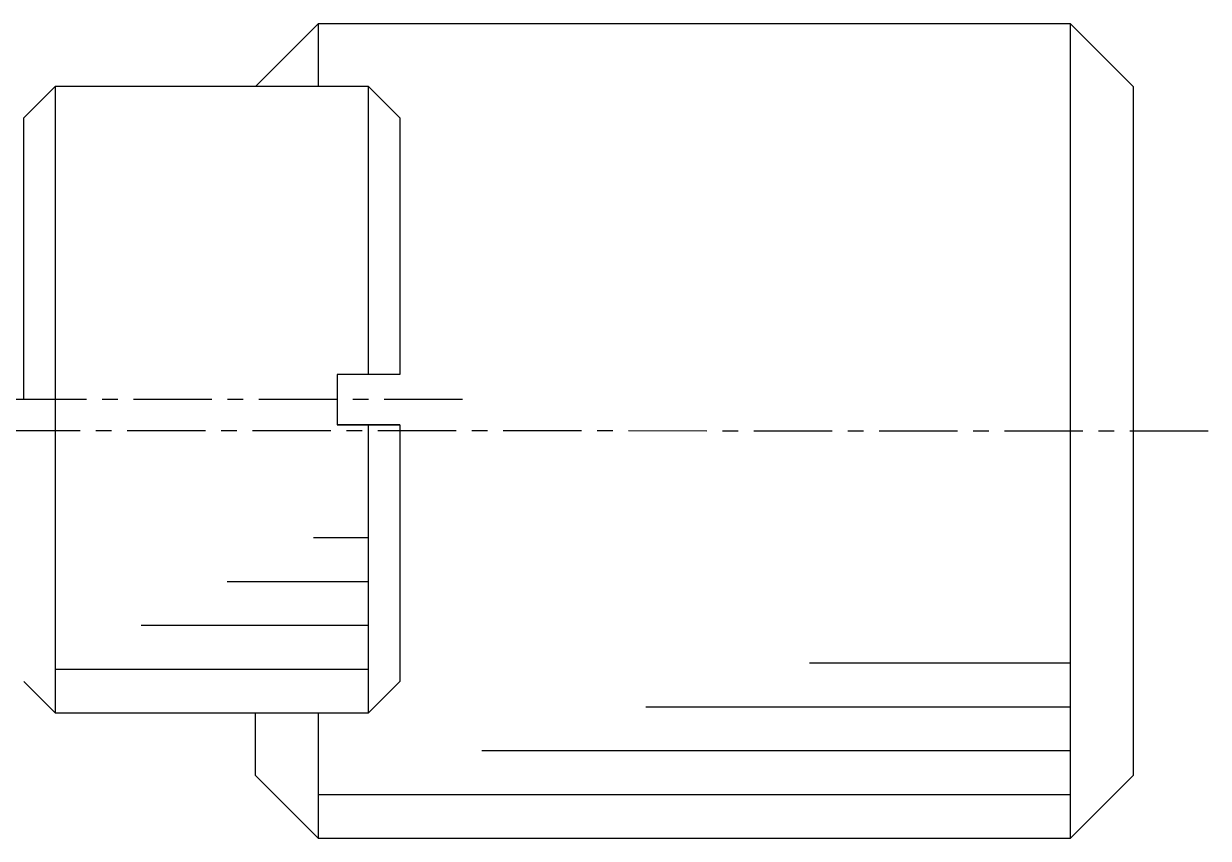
# Model space of a CAD drawing. Extents: x 93 to 296, y 41 to 278.
# Drawn here: x 158.83 to 177.73, y 180.21 to 193.21 of the extents above; entities that cross this region are included whole.
import ezdxf

# ---------------------------------------------------------------- set-up
doc = ezdxf.new("R2010")
doc.units = 0
doc.linetypes.add('CENTER', pattern=[2, 1.25, -0.25, 0.25, -0.25])
doc.layers.get('0').update_dxf_attribs({"linetype": 'CONTINUOUS'})
doc.layers.add('CENTER', color=1, linetype='CENTER')

# ---------------------------------------------------------------- blocks, each defined once
blk = doc.blocks.new('AID1328')
at = {"color": 3, "linetype": 'CONTINUOUS'}
for p, q in [((197.581227, 202.9301199999999), (198.459898, 202.930104)), ((196.2074509999999, 202.2301459999999), (198.459898, 202.230104)), ((194.833674, 201.530172), (198.459898, 201.5301039999999)), ((193.459898, 200.830199), (198.459898, 200.830104))]:
    blk.add_line(p, q, dxfattribs=at)
at = {"color": 7, "linetype": 'CONTINUOUS'}
blk.add_line((193.459898, 200.1301989999999), (198.459898, 200.130104), dxfattribs=at)
blk = doc.blocks.new('AID5692')
at = {"color": 3, "linetype": 'CONTINUOUS'}
for p, q in [((205.496611, 200.92997), (209.65986, 200.929891)), ((202.884361, 200.230019), (209.65986, 200.2298909999999)), ((200.272111, 199.530069), (209.65986, 199.5298909999999)), ((197.65986, 198.8301189999999), (209.65986, 198.829891))]:
    blk.add_line(p, q, dxfattribs=at)
at = {"color": 7, "linetype": 'CONTINUOUS'}
blk.add_line((197.65986, 198.130119), (209.65986, 198.1298909999999), dxfattribs=at)

msp = doc.modelspace()

# ---------------------------------------------------------------- linework, layer by layer
at = {"color": 7, "linetype": 'CONTINUOUS'}
for p, q in [((163.5283514188502, 193.214029598493), (162.5283324188503, 192.2140485984929)), ((163.5283514188502, 193.214029598493), (163.5283324188502, 192.2140295984929)), ((175.5283514188502, 193.213801598493), (163.5283514188502, 193.214029598493)), ((175.5281044188502, 180.2138015984929), (175.5283514188502, 193.213534598493)), ((176.5283324188502, 192.213782598493), (175.5283514188502, 193.213801598493)), ((175.5283514188502, 193.213534598493), (175.5283514188502, 193.213801598493)), ((159.3283324188502, 192.214109598493), (158.8283234188502, 191.714118598493)), ((159.3283324188502, 192.214109598493), (159.3282374188502, 187.214109598493)), ((164.3283324188502, 192.214014598493), (159.3283324188502, 192.214109598493)), ((164.3282454188502, 187.6140145984929), (164.3283324188502, 192.214014598493)), ((164.8283234188502, 191.7140045984929), (164.3283324188502, 192.214014598493)), ((176.5283324188502, 192.213782598493), (176.5281234188503, 181.213782598493)), ((176.5283324188502, 192.2135565984929), (176.5281234188503, 181.213782598493)), ((158.8282374188502, 187.2141185984929), (158.8283234188502, 191.714118598493)), ((164.8283234188502, 191.7140045984929), (164.8282454188502, 187.6140045984929)), ((163.8282454188502, 187.6140235984929), (163.8282304188503, 186.8140235984929)), ((164.3282454188502, 187.6140145984929), (163.8282454188502, 187.6140235984929)), ((164.8282454188502, 187.6140045984929), (164.3282454188502, 187.6140145984929)), ((159.3282374188502, 187.214109598493), (159.3281424188502, 182.214109598493)), ((164.3282304188502, 186.814014598493), (163.8282304188503, 186.8140235984929)), ((163.8282304188503, 186.8140235984929), (164.3282304188502, 186.814014598493)), ((164.3281424188502, 182.214014598493), (164.3282304188502, 186.814014598493)), ((164.8282304188503, 186.8140045984929), (164.3282304188502, 186.814014598493)), ((164.3282304188502, 186.814014598493), (164.8282304188503, 186.8140045984929)), ((164.8282304188503, 186.8140045984929), (164.8281524188502, 182.7140045984929)), ((158.8281524188502, 182.7141185984929), (159.3281424188502, 182.214109598493)), ((164.3281424188502, 182.214014598493), (164.8281524188502, 182.7140045984929)), ((162.5281234188503, 181.2140485984929), (162.5281424188502, 182.2140485984929)), ((163.5281424188502, 182.2140295984929), (163.5281044188502, 180.214029598493)), ((162.5281234188503, 181.2140485984929), (163.5281044188502, 180.214029598493)), ((175.5281044188502, 180.2138015984929), (176.5281234188503, 181.213782598493))]:
    msp.add_line(p, q, dxfattribs=at)
at = {"layer": 'CENTER', "color": 1, "linetype": 'CENTER'}
for p, q in [((165.8282374188502, 187.213985598493), (152.8282374188502, 187.2142325984929)), ((177.7282284188502, 186.713759598493), (151.3282284188503, 186.7142615984929))]:
    msp.add_line(p, q, dxfattribs=at)

# ---------------------------------------------------------------- block references
for name in ['AID1328', 'AID5692']:
    msp.add_blockref(name, (-34.13175558114971, -17.916089401507))

doc.saveas('drawing.dxf')
